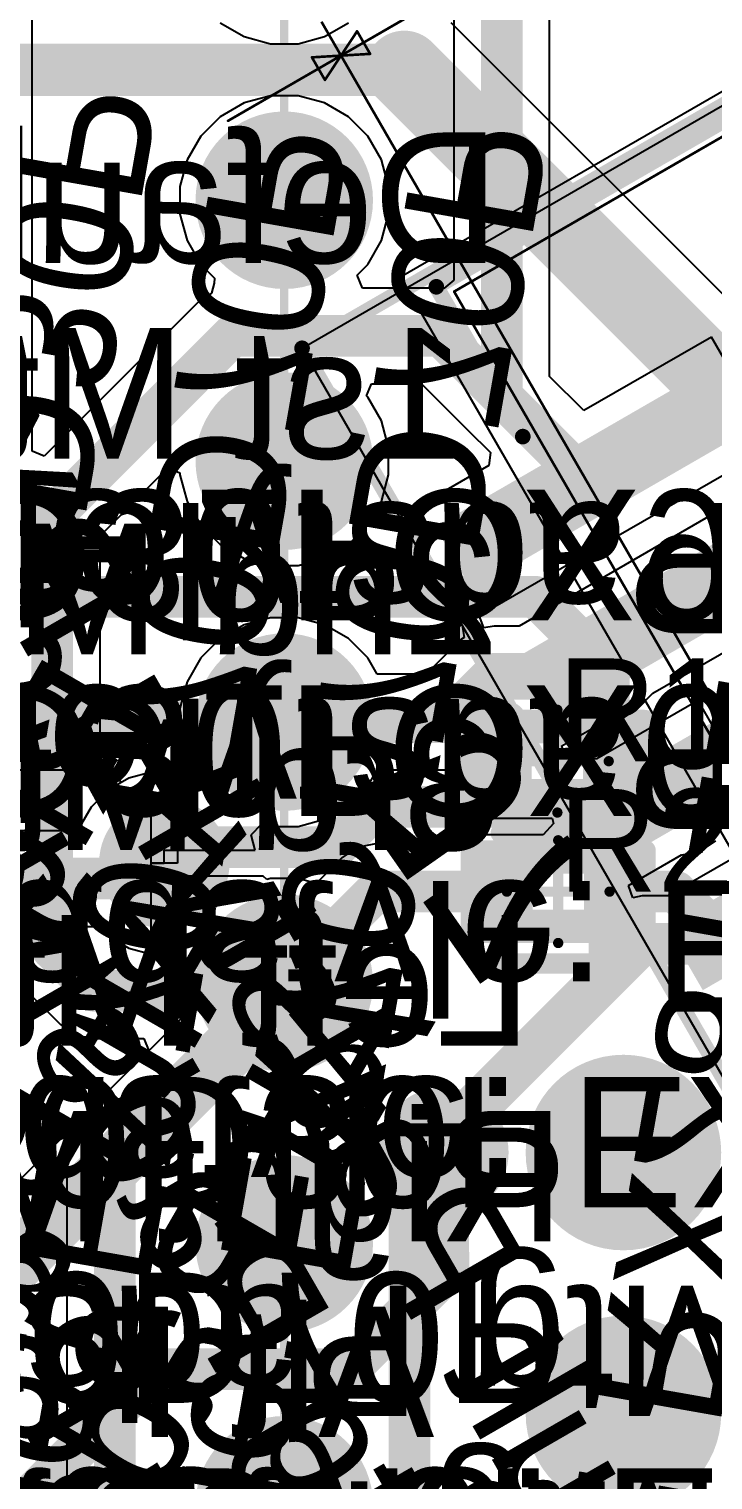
# Model space of a CAD drawing. Header units: millimetres. Extents: x 44.3 to 117.6, y 98.8 to 161.5.
# Drawn here: x 85.14 to 91.8, y 126.73 to 140.86 of the extents above; entities that cross this region are included whole.
import ezdxf

# ---------------------------------------------------------------- set-up
doc = ezdxf.new("R2010")
doc.units = ezdxf.units.MM
for name, color, linetype in [('BottomLayer', 5, 'Continuous'), ('BottomOverlay', 54, 'Continuous'), ('BottomPaste', 16, 'Continuous'), ('BottomSolder', 6, 'Continuous'), ('Mechanical10', 56, 'Continuous'), ('Mechanical13', 56, 'Continuous'), ('Mechanical15', 56, 'Continuous'), ('Mechanical2', 216, 'Continuous'), ('Mechanical4', 56, 'Continuous'), ('Mechanical5', 56, 'Continuous'), ('Mechanical7', 56, 'Continuous'), ('Mechanical8', 56, 'Continuous'), ('MultiLayer', 9, 'Continuous'), ('PadHoleLayer', 156, 'Continuous'), ('TopLayer', 1, 'Continuous'), ('TopOverlay', 2, 'Continuous'), ('TopPaste', 8, 'Continuous'), ('TopSolder', 216, 'Continuous'), ('ViaHoleLayer', 16, 'Continuous')]:
    doc.layers.add(name, color=color, linetype=linetype)
doc.styles.add('Arial', font='arial.ttf', dxfattribs={"height": 0.2})

# ---------------------------------------------------------------- blocks, each defined once
blk = doc.blocks.new('PCBC_________1_2')
at = {"layer": 'BottomLayer'}
h = blk.add_hatch(color=5, dxfattribs=at)
edge = h.paths.add_edge_path()
edge.add_arc((0, 10.16), 0.85, 0, 360)
h = blk.add_hatch(color=5, dxfattribs=at)
edge = h.paths.add_edge_path()
edge.add_arc((0, 7.62), 0.85, 0, 360)
h = blk.add_hatch(color=5, dxfattribs=at)
edge = h.paths.add_edge_path()
edge.add_arc((0, 5.08), 0.85, 0, 360)
blk.add_hatch(color=5, dxfattribs=at).paths.add_polyline_path([(-0.85, 3.39), (0.85, 3.39), (0.85, 1.69), (-0.85, 1.69)])
h = blk.add_hatch(color=5, dxfattribs=at)
edge = h.paths.add_edge_path()
edge.add_arc((0, 0), 0.85, 0, 360)
at = {"layer": 'BottomSolder'}
h = blk.add_hatch(color=6, dxfattribs=at)
edge = h.paths.add_edge_path()
edge.add_arc((0, 10.16), 0.952, 0, 360)
h = blk.add_hatch(color=6, dxfattribs=at)
edge = h.paths.add_edge_path()
edge.add_arc((0, 7.62), 0.952, 0, 360)
h = blk.add_hatch(color=6, dxfattribs=at)
edge = h.paths.add_edge_path()
edge.add_arc((0, 5.08), 0.952, 0, 360)
blk.add_hatch(color=6, dxfattribs=at).paths.add_polyline_path([(-0.952, 3.492), (0.952, 3.492), (0.952, 1.588), (-0.952, 1.588)])
h = blk.add_hatch(color=6, dxfattribs=at)
edge = h.paths.add_edge_path()
edge.add_arc((0, 0), 0.952, 0, 360)
at = {"layer": 'MultiLayer'}
h = blk.add_hatch(color=9, dxfattribs=at)
edge = h.paths.add_edge_path()
edge.add_arc((0, 10.16), 0.85, 0, 360)
h = blk.add_hatch(color=9, dxfattribs=at)
edge = h.paths.add_edge_path()
edge.add_arc((0, 7.62), 0.85, 0, 360)
h = blk.add_hatch(color=9, dxfattribs=at)
edge = h.paths.add_edge_path()
edge.add_arc((0, 5.08), 0.85, 0, 360)
blk.add_hatch(color=9, dxfattribs=at).paths.add_polyline_path([(-0.85, 3.39), (0.85, 3.39), (0.85, 1.69), (-0.85, 1.69)])
h = blk.add_hatch(color=9, dxfattribs=at)
edge = h.paths.add_edge_path()
edge.add_arc((0, 0), 0.85, 0, 360)
at = {"layer": 'PadHoleLayer'}
h = blk.add_hatch(color=156, dxfattribs=at)
edge = h.paths.add_edge_path()
edge.add_arc((0, 10.16), 0.55, 0, 360)
h = blk.add_hatch(color=156, dxfattribs=at)
edge = h.paths.add_edge_path()
edge.add_arc((0, 7.62), 0.55, 0, 360)
h = blk.add_hatch(color=156, dxfattribs=at)
edge = h.paths.add_edge_path()
edge.add_arc((0, 5.08), 0.55, 0, 360)
h = blk.add_hatch(color=156, dxfattribs=at)
edge = h.paths.add_edge_path()
edge.add_arc((0, 2.54), 0.55, 0, 360)
h = blk.add_hatch(color=156, dxfattribs=at)
edge = h.paths.add_edge_path()
edge.add_arc((0, 0), 0.55, 0, 360)
at = {"layer": 'TopLayer'}
h = blk.add_hatch(color=1, dxfattribs=at)
edge = h.paths.add_edge_path()
edge.add_arc((0, 10.16), 0.85, 0, 360)
h = blk.add_hatch(color=1, dxfattribs=at)
edge = h.paths.add_edge_path()
edge.add_arc((0, 7.62), 0.85, 0, 360)
h = blk.add_hatch(color=1, dxfattribs=at)
edge = h.paths.add_edge_path()
edge.add_arc((0, 5.08), 0.85, 0, 360)
blk.add_hatch(color=1, dxfattribs=at).paths.add_polyline_path([(-0.85, 3.39), (0.85, 3.39), (0.85, 1.69), (-0.85, 1.69)])
h = blk.add_hatch(color=1, dxfattribs=at)
edge = h.paths.add_edge_path()
edge.add_arc((0, 0), 0.85, 0, 360)
at = {"layer": 'TopSolder'}
h = blk.add_hatch(color=216, dxfattribs=at)
edge = h.paths.add_edge_path()
edge.add_arc((0, 10.16), 0.952, 0, 360)
h = blk.add_hatch(color=216, dxfattribs=at)
edge = h.paths.add_edge_path()
edge.add_arc((0, 7.62), 0.952, 0, 360)
h = blk.add_hatch(color=216, dxfattribs=at)
edge = h.paths.add_edge_path()
edge.add_arc((0, 5.08), 0.952, 0, 360)
blk.add_hatch(color=216, dxfattribs=at).paths.add_polyline_path([(-0.952, 3.492), (0.952, 3.492), (0.952, 1.588), (-0.952, 1.588)])
h = blk.add_hatch(color=216, dxfattribs=at)
edge = h.paths.add_edge_path()
edge.add_arc((0, 0), 0.952, 0, 360)
blk = doc.blocks.new('FP_RMCF0402_MFG_3')
at = {"layer": 'TopLayer'}
for points in [[(-0.75, 0.3), (-0.25, 0.3), (-0.25, -0.3), (-0.75, -0.3)], [(0.25, 0.3), (0.75, 0.3), (0.75, -0.3), (0.25, -0.3)]]:
    blk.add_hatch(color=1, dxfattribs=at).paths.add_polyline_path(points)
at = {"layer": 'TopPaste'}
for points in [[(-0.75, 0.3), (-0.25, 0.3), (-0.25, -0.3), (-0.75, -0.3)], [(0.25, 0.3), (0.75, 0.3), (0.75, -0.3), (0.25, -0.3)]]:
    blk.add_hatch(color=8, dxfattribs=at).paths.add_polyline_path(points)
at = {"layer": 'TopSolder'}
for points in [[(-0.75, 0.3), (-0.25, 0.3), (-0.25, -0.3), (-0.75, -0.3)], [(0.25, 0.3), (0.75, 0.3), (0.75, -0.3), (0.25, -0.3)]]:
    blk.add_hatch(color=216, dxfattribs=at).paths.add_polyline_path(points)
at = {"layer": 'Mechanical10', "const_width": 0.1}
for points in [[(0, -0.5), (0, 0.5)], [(-0.5, 0), (0.5, 0)]]:
    blk.add_lwpolyline(points, dxfattribs=at)
at = {"layer": 'Mechanical10', "const_width": 0.05}
for points in [[(-0.025, 0.5, 1), (0.025, 0.5, 1)], [(-0.525, 0, 1), (-0.475, 0, 1)], [(0.475, 0, 1), (0.525, 0, 1)], [(-0.025, -0.5, 1), (0.025, -0.5, 1)]]:
    blk.add_lwpolyline(points, format="xyb", close=True, dxfattribs=at)
at = {"layer": 'Mechanical2', "const_width": 0.2}
for points in [[(-0.55, 0.275), (0.55, 0.275)], [(-0.55, -0.275), (-0.55, 0.275)], [(0.55, -0.275), (0.55, 0.275)], [(-0.55, -0.275), (0.55, -0.275)]]:
    blk.add_lwpolyline(points, dxfattribs=at)
at = {"layer": 'Mechanical2', "const_width": 0.1}
for points in [[(-0.6, 0.275, 1), (-0.5, 0.275, 1)], [(-0.6, 0.275, 1), (-0.5, 0.275, 1)], [(0.5, 0.275, 1), (0.6, 0.275, 1)], [(0.5, 0.275, 1), (0.6, 0.275, 1)], [(-0.6, -0.275, 1), (-0.5, -0.275, 1)], [(-0.6, -0.275, 1), (-0.5, -0.275, 1)], [(0.5, -0.275, 1), (0.6, -0.275, 1)], [(0.5, -0.275, 1), (0.6, -0.275, 1)]]:
    blk.add_lwpolyline(points, format="xyb", close=True, dxfattribs=at)
at = {"layer": 'Mechanical4', "const_width": 0.2}
for points in [[(-0.85, 0.4), (0.85, 0.4)], [(-0.85, -0.4), (-0.85, 0.4)], [(0.85, -0.4), (0.85, 0.4)], [(-0.85, -0.4), (0.85, -0.4)]]:
    blk.add_lwpolyline(points, dxfattribs=at)
at = {"layer": 'Mechanical4', "const_width": 0.1}
for points in [[(-0.9, 0.4, 1), (-0.8, 0.4, 1)], [(-0.9, 0.4, 1), (-0.8, 0.4, 1)], [(0.8, 0.4, 1), (0.9, 0.4, 1)], [(0.8, 0.4, 1), (0.9, 0.4, 1)], [(-0.9, -0.4, 1), (-0.8, -0.4, 1)], [(-0.9, -0.4, 1), (-0.8, -0.4, 1)], [(0.8, -0.4, 1), (0.9, -0.4, 1)], [(0.8, -0.4, 1), (0.9, -0.4, 1)]]:
    blk.add_lwpolyline(points, format="xyb", close=True, dxfattribs=at)
at = {"layer": 'Mechanical8', "const_width": 0.2}
for points in [[(-0.85, 0.4), (0.85, 0.4)], [(-0.85, -0.4), (-0.85, 0.4)], [(0.85, -0.4), (0.85, 0.4)], [(-0.85, -0.4), (0.85, -0.4)]]:
    blk.add_lwpolyline(points, dxfattribs=at)
at = {"layer": 'Mechanical8', "const_width": 0.1}
for points in [[(-0.9, 0.4, 1), (-0.8, 0.4, 1)], [(-0.9, 0.4, 1), (-0.8, 0.4, 1)], [(0.8, 0.4, 1), (0.9, 0.4, 1)], [(0.8, 0.4, 1), (0.9, 0.4, 1)], [(-0.9, -0.4, 1), (-0.8, -0.4, 1)], [(-0.9, -0.4, 1), (-0.8, -0.4, 1)], [(0.8, -0.4, 1), (0.9, -0.4, 1)], [(0.8, -0.4, 1), (0.9, -0.4, 1)]]:
    blk.add_lwpolyline(points, format="xyb", close=True, dxfattribs=at)
at = {"layer": 'TopOverlay', "const_width": 0.2}
for points in [[(-0.55, 0.7), (0.55, 0.7)], [(-0.55, -0.7), (0.55, -0.7)]]:
    blk.add_lwpolyline(points, dxfattribs=at)
at = {"layer": 'TopOverlay', "const_width": 0.1}
for points in [[(-0.6, 0.7, 1), (-0.5, 0.7, 1)], [(0.5, 0.7, 1), (0.6, 0.7, 1)], [(-0.6, -0.7, 1), (-0.5, -0.7, 1)], [(0.5, -0.7, 1), (0.6, -0.7, 1)]]:
    blk.add_lwpolyline(points, format="xyb", close=True, dxfattribs=at)
at = {"layer": 'Mechanical8'}
blk.add_text('R2', height=1, dxfattribs=at).set_placement((0, 0))
blk = doc.blocks.new('FP_RMCF0402_MFG_4')
at = {"layer": 'TopLayer'}
for points in [[(-0.75, 0.3), (-0.25, 0.3), (-0.25, -0.3), (-0.75, -0.3)], [(0.25, 0.3), (0.75, 0.3), (0.75, -0.3), (0.25, -0.3)]]:
    blk.add_hatch(color=1, dxfattribs=at).paths.add_polyline_path(points)
at = {"layer": 'TopPaste'}
for points in [[(-0.75, 0.3), (-0.25, 0.3), (-0.25, -0.3), (-0.75, -0.3)], [(0.25, 0.3), (0.75, 0.3), (0.75, -0.3), (0.25, -0.3)]]:
    blk.add_hatch(color=8, dxfattribs=at).paths.add_polyline_path(points)
at = {"layer": 'TopSolder'}
for points in [[(-0.75, 0.3), (-0.25, 0.3), (-0.25, -0.3), (-0.75, -0.3)], [(0.25, 0.3), (0.75, 0.3), (0.75, -0.3), (0.25, -0.3)]]:
    blk.add_hatch(color=216, dxfattribs=at).paths.add_polyline_path(points)
at = {"layer": 'Mechanical10', "const_width": 0.1}
for points in [[(0, -0.5), (0, 0.5)], [(-0.5, 0), (0.5, 0)]]:
    blk.add_lwpolyline(points, dxfattribs=at)
at = {"layer": 'Mechanical10', "const_width": 0.05}
for points in [[(-0.025, 0.5, 1), (0.025, 0.5, 1)], [(-0.525, 0, 1), (-0.475, 0, 1)], [(0.475, 0, 1), (0.525, 0, 1)], [(-0.025, -0.5, 1), (0.025, -0.5, 1)]]:
    blk.add_lwpolyline(points, format="xyb", close=True, dxfattribs=at)
at = {"layer": 'Mechanical2', "const_width": 0.2}
for points in [[(-0.55, -0.275), (-0.55, 0.275)], [(-0.55, 0.275), (0.55, 0.275)], [(0.55, -0.275), (0.55, 0.275)], [(-0.55, -0.275), (0.55, -0.275)]]:
    blk.add_lwpolyline(points, dxfattribs=at)
at = {"layer": 'Mechanical2', "const_width": 0.1}
for points in [[(-0.6, 0.275, 1), (-0.5, 0.275, 1)], [(-0.6, 0.275, 1), (-0.5, 0.275, 1)], [(0.5, 0.275, 1), (0.6, 0.275, 1)], [(0.5, 0.275, 1), (0.6, 0.275, 1)], [(-0.6, -0.275, 1), (-0.5, -0.275, 1)], [(-0.6, -0.275, 1), (-0.5, -0.275, 1)], [(0.5, -0.275, 1), (0.6, -0.275, 1)], [(0.5, -0.275, 1), (0.6, -0.275, 1)]]:
    blk.add_lwpolyline(points, format="xyb", close=True, dxfattribs=at)
at = {"layer": 'Mechanical4', "const_width": 0.2}
for points in [[(-0.85, -0.4), (-0.85, 0.4)], [(-0.85, 0.4), (0.85, 0.4)], [(0.85, -0.4), (0.85, 0.4)], [(-0.85, -0.4), (0.85, -0.4)]]:
    blk.add_lwpolyline(points, dxfattribs=at)
at = {"layer": 'Mechanical4', "const_width": 0.1}
for points in [[(-0.9, 0.4, 1), (-0.8, 0.4, 1)], [(-0.9, 0.4, 1), (-0.8, 0.4, 1)], [(0.8, 0.4, 1), (0.9, 0.4, 1)], [(0.8, 0.4, 1), (0.9, 0.4, 1)], [(-0.9, -0.4, 1), (-0.8, -0.4, 1)], [(-0.9, -0.4, 1), (-0.8, -0.4, 1)], [(0.8, -0.4, 1), (0.9, -0.4, 1)], [(0.8, -0.4, 1), (0.9, -0.4, 1)]]:
    blk.add_lwpolyline(points, format="xyb", close=True, dxfattribs=at)
at = {"layer": 'Mechanical8', "const_width": 0.2}
for points in [[(-0.85, -0.4), (-0.85, 0.4)], [(-0.85, 0.4), (0.85, 0.4)], [(0.85, -0.4), (0.85, 0.4)], [(-0.85, -0.4), (0.85, -0.4)]]:
    blk.add_lwpolyline(points, dxfattribs=at)
at = {"layer": 'Mechanical8', "const_width": 0.1}
for points in [[(-0.9, 0.4, 1), (-0.8, 0.4, 1)], [(-0.9, 0.4, 1), (-0.8, 0.4, 1)], [(0.8, 0.4, 1), (0.9, 0.4, 1)], [(0.8, 0.4, 1), (0.9, 0.4, 1)], [(-0.9, -0.4, 1), (-0.8, -0.4, 1)], [(-0.9, -0.4, 1), (-0.8, -0.4, 1)], [(0.8, -0.4, 1), (0.9, -0.4, 1)], [(0.8, -0.4, 1), (0.9, -0.4, 1)]]:
    blk.add_lwpolyline(points, format="xyb", close=True, dxfattribs=at)
at = {"layer": 'TopOverlay', "const_width": 0.2}
for points in [[(-0.55, 0.7), (0.55, 0.7)], [(-0.55, -0.7), (0.55, -0.7)]]:
    blk.add_lwpolyline(points, dxfattribs=at)
at = {"layer": 'TopOverlay', "const_width": 0.1}
for points in [[(-0.6, 0.7, 1), (-0.5, 0.7, 1)], [(0.5, 0.7, 1), (0.6, 0.7, 1)], [(-0.6, -0.7, 1), (-0.5, -0.7, 1)], [(0.5, -0.7, 1), (0.6, -0.7, 1)]]:
    blk.add_lwpolyline(points, format="xyb", close=True, dxfattribs=at)
at = {"layer": 'Mechanical8'}
blk.add_text('R1', height=1, dxfattribs=at).set_placement((0, 0))
blk = doc.blocks.new('CONN_S5B_ZR_SM4A_TF_JST_B_5')
at = {"layer": 'Mechanical7', "text_generation_flag": 2}
for s, p in [('Alt Padstyle 1: OX60Y90D30P', (-5.573, 16.993)), ('Right Mtg Padstyle: EX60Y60D30P', (-6.843, 15.088)), ('Left Mtg Padstyle: EX60Y60D30P', (-6.525, 13.183)), ('3rd Mtg Padstyle: EX70Y70D70P', (-6.208, 11.278)), ('2nd Mtg Padstyle: EX70Y70D70P', (-6.208, 9.373)), ('1st Mtg Padstyle: RX79Y47D0T', (-5.89, 7.468)), ('Default Padstyle: RX28Y118D0T', (-6.208, 5.563))]:
    blk.add_text(s, height=1.27, rotation=180, dxfattribs=at).set_placement(p)
blk = doc.blocks.new('CONN_S5B_ZR_SM4A_TF_JST_B_6')
at = {"layer": 'Mechanical7', "text_generation_flag": 2}
for s, p in [('Left Mtg Padstyle: EX60Y60D30P', (-6.525, 13.183)), ('3rd Mtg Padstyle: EX70Y70D70P', (-6.208, 11.278)), ('2nd Mtg Padstyle: EX70Y70D70P', (-6.208, 9.373)), ('Default Padstyle: RX28Y118D0T', (-6.208, 5.563))]:
    blk.add_text(s, height=1.27, rotation=180, dxfattribs=at).set_placement(p)
blk = doc.blocks.new('CONN_S5B_ZR_SM4A_TF_JST_B_7')
at = {"layer": 'BottomLayer'}
for points in [[(1.144, 1.499), (1.856, 1.499), (1.856, -1.499), (1.144, -1.499)], [(2.644, 1.499), (3.356, 1.499), (3.356, -1.499), (2.644, -1.499)], [(4.144, 1.499), (4.856, 1.499), (4.856, -1.499), (4.144, -1.499)], [(5.644, 1.499), (6.356, 1.499), (6.356, -1.499), (5.644, -1.499)]]:
    blk.add_hatch(color=5, dxfattribs=at).paths.add_polyline_path(points)
at = {"layer": 'BottomPaste'}
for points in [[(1.144, 1.499), (1.856, 1.499), (1.856, -1.499), (1.144, -1.499)], [(2.644, 1.499), (3.356, 1.499), (3.356, -1.499), (2.644, -1.499)], [(4.144, 1.499), (4.856, 1.499), (4.856, -1.499), (4.144, -1.499)], [(5.644, 1.499), (6.356, 1.499), (6.356, -1.499), (5.644, -1.499)]]:
    blk.add_hatch(color=16, dxfattribs=at).paths.add_polyline_path(points)
at = {"layer": 'BottomSolder'}
for points in [[(1.144, 1.499), (1.856, 1.499), (1.856, -1.499), (1.144, -1.499)], [(2.644, 1.499), (3.356, 1.499), (3.356, -1.499), (2.644, -1.499)], [(4.144, 1.499), (4.856, 1.499), (4.856, -1.499), (4.144, -1.499)], [(5.644, 1.499), (6.356, 1.499), (6.356, -1.499), (5.644, -1.499)]]:
    blk.add_hatch(color=6, dxfattribs=at).paths.add_polyline_path(points)
at = {"layer": 'BottomOverlay', "const_width": 0.152}
for points in [[(8.372, 0.322), (6.688, 0.322)], [(8.372, 0.322), (8.372, -5.926)]]:
    blk.add_lwpolyline(points, dxfattribs=at)
at = {"layer": 'BottomOverlay', "const_width": 0.0762}
for points in [[(6.65, 0.322, 1), (6.726, 0.322, 1)], [(8.334, 0.322, 1), (8.41, 0.322, 1)], [(8.334, 0.322, 1), (8.41, 0.322, 1)]]:
    blk.add_lwpolyline(points, format="xyb", close=True, dxfattribs=at)
at = {"layer": 'Mechanical13', "const_width": 0.0254}
for points in [[(8.245, 0.195), (-2.245, 0.195)], [(8.245, 0.195), (8.245, -5.799)]]:
    blk.add_lwpolyline(points, dxfattribs=at)
at = {"layer": 'Mechanical13', "const_width": 0.0127}
blk.add_lwpolyline([(8.239, 0.195, 1), (8.251, 0.195, 1)], format="xyb", close=True, dxfattribs=at)
blk.add_lwpolyline([(8.239, 0.195, 1), (8.251, 0.195, 1)], format="xyb", close=True, dxfattribs=at)
at = {"layer": 'Mechanical15'}
for p, q in [((-2.507, 1.753), (8.507, 1.753)), ((8.507, 1.753), (8.507, -6.053))]:
    blk.add_line(p, q, dxfattribs=at)
at = {"layer": 'Mechanical15', "const_width": 0.152}
for points in [[(8.507, 1.753), (-2.507, 1.753)], [(8.507, 1.753), (8.507, -6.053)]]:
    blk.add_lwpolyline(points, dxfattribs=at)
at = {"layer": 'Mechanical15', "const_width": 0.0762}
blk.add_lwpolyline([(8.469, 1.753, 1), (8.545, 1.753, 1)], format="xyb", close=True, dxfattribs=at)
blk.add_lwpolyline([(8.469, 1.753, 1), (8.545, 1.753, 1)], format="xyb", close=True, dxfattribs=at)
at = {"layer": 'Mechanical5'}
for p, q in [((8.626, 0.576), (-2.626, 0.576)), ((8.626, -6.18), (8.626, 0.576))]:
    blk.add_line(p, q, dxfattribs=at)
at = {"layer": 'Mechanical7', "const_width": 0.0254}
for points in [[(10.785, 1.27), (10.785, 0)], [(10.658, 0.254), (10.785, 0)], [(10.912, 0.254), (10.658, 0.254)], [(10.912, 0.254), (10.785, 0)], [(11.166, 0), (0, 0)], [(11.166, 0), (0, 0)], [(10.785, 0), (10.658, -0.254)], [(10.785, 0), (10.785, -1.27)], [(10.785, 0), (10.912, -0.254)], [(10.912, -0.254), (10.658, -0.254)]]:
    blk.add_lwpolyline(points, dxfattribs=at)
at = {"layer": 'Mechanical7', "const_width": 0.0127}
for points in [[(10.779, 1.27, 1), (10.791, 1.27, 1)], [(10.652, 0.254, 1), (10.664, 0.254, 1)], [(10.652, 0.254, 1), (10.664, 0.254, 1)], [(10.906, 0.254, 1), (10.918, 0.254, 1)], [(10.906, 0.254, 1), (10.918, 0.254, 1)], [(10.779, 0, 1), (10.791, 0, 1)], [(10.779, 0, 1), (10.791, 0, 1)], [(10.779, 0, 1), (10.791, 0, 1)], [(10.779, 0, 1), (10.791, 0, 1)], [(10.779, 0, 1), (10.791, 0, 1)], [(10.779, 0, 1), (10.791, 0, 1)], [(10.652, -0.254, 1), (10.664, -0.254, 1)], [(10.652, -0.254, 1), (10.664, -0.254, 1)], [(10.906, -0.254, 1), (10.918, -0.254, 1)], [(10.906, -0.254, 1), (10.918, -0.254, 1)]]:
    blk.add_lwpolyline(points, format="xyb", close=True, dxfattribs=at)
at = {"layer": 'Mechanical7', "text_generation_flag": 2}
for s, p in [('3rd Mtg Padstyle: EX70Y70D70P', (-6.207, 11.278)), ('2nd Mtg Padstyle: EX70Y70D70P', (-6.207, 9.373)), ('1st Mtg Padstyle: RX79Y47D0T', (-5.89, 7.468)), ('Default Padstyle: RX28Y118D0T', (-6.207, 5.563))]:
    blk.add_text(s, height=1.27, rotation=180, dxfattribs=at).set_placement(p)
blk = doc.blocks.new('CONN_S5B_ZR_SM4A_TF_JST_B_8')
at = {"layer": 'Mechanical7', "text_generation_flag": 2}
for s, p in [('Alt Padstyle 2: OX90Y60D30P', (-5.573, 18.898)), ('Alt Padstyle 1: OX60Y90D30P', (-5.573, 16.993)), ('Left Mtg Padstyle: EX60Y60D30P', (-6.525, 13.183)), ('3rd Mtg Padstyle: EX70Y70D70P', (-6.208, 11.278)), ('2nd Mtg Padstyle: EX70Y70D70P', (-6.208, 9.373))]:
    blk.add_text(s, height=1.27, rotation=180, dxfattribs=at).set_placement(p)
blk = doc.blocks.new('CONN_S5B_ZR_SM4A_TF_JST_B_9')
at = {"layer": 'Mechanical7', "text_generation_flag": 2}
blk.add_text('Alt Padstyle 2: OX90Y60D30P', height=1.27, rotation=-180, dxfattribs=at).set_placement((-5.573, 18.898))
blk = doc.blocks.new('CONN_S5B_ZR_SM4A_TF_JST_B_10')
at = {"layer": 'Mechanical7', "text_generation_flag": 2}
for s, p in [('Alt Padstyle 2: OX90Y60D30P', (-5.573, 18.898)), ('Alt Padstyle 1: OX60Y90D30P', (-5.573, 16.993)), ('Right Mtg Padstyle: EX60Y60D30P', (-6.843, 15.088)), ('Left Mtg Padstyle: EX60Y60D30P', (-6.525, 13.183)), ('2nd Mtg Padstyle: EX70Y70D70P', (-6.208, 9.373))]:
    blk.add_text(s, height=1.27, rotation=180, dxfattribs=at).set_placement(p)
blk = doc.blocks.new('CONN_S5B_ZR_SM4A_TF_JST_B_11')
at = {"layer": 'Mechanical7', "text_generation_flag": 2}
for s, p in [('Alt Padstyle 2: OX90Y60D30P', (-5.573, 18.898)), ('Alt Padstyle 1: OX60Y90D30P', (-5.573, 16.993)), ('Right Mtg Padstyle: EX60Y60D30P', (-6.843, 15.088))]:
    blk.add_text(s, height=1.27, rotation=-180, dxfattribs=at).set_placement(p)
blk = doc.blocks.new('CONN_S5B_ZR_SM4A_TF_JST_12')
at = {"layer": 'Mechanical7'}
for s, p in [('2nd Mtg Padstyle: EX70Y70D70P', (-6.208, -9.373)), ('3rd Mtg Padstyle: EX70Y70D70P', (-6.208, -11.278)), ('Alt Padstyle 1: OX60Y90D30P', (-5.573, -16.993)), ('Alt Padstyle 2: OX90Y60D30P', (-5.573, -18.898))]:
    blk.add_text(s, height=1.27, dxfattribs=at).set_placement(p)
blk = doc.blocks.new('T___PICO_B_____14')
at = {"layer": 'BottomLayer'}
h = blk.add_hatch(color=5, dxfattribs=at)
edge = h.paths.add_edge_path()
edge.add_arc((7.62, -22.47), 0.762, 0, 360)
h = blk.add_hatch(color=5, dxfattribs=at)
edge = h.paths.add_edge_path()
edge.add_arc((10.16, -22.47), 0.762, 0, 360)
h = blk.add_hatch(color=5, dxfattribs=at)
edge = h.paths.add_edge_path()
edge.add_arc((12.7, -22.47), 0.762, 0, 360)
h = blk.add_hatch(color=5, dxfattribs=at)
edge = h.paths.add_edge_path()
edge.add_arc((15.24, -22.47), 0.762, 0, 360)
h = blk.add_hatch(color=5, dxfattribs=at)
edge = h.paths.add_edge_path()
edge.add_arc((17.78, -22.47), 0.762, 0, 360)
h = blk.add_hatch(color=5, dxfattribs=at)
edge = h.paths.add_edge_path()
edge.add_arc((20.32, -22.47), 0.762, 0, 360)
at = {"layer": 'BottomSolder'}
h = blk.add_hatch(color=6, dxfattribs=at)
edge = h.paths.add_edge_path()
edge.add_arc((7.62, -22.47), 0.864, 0, 360)
h = blk.add_hatch(color=6, dxfattribs=at)
edge = h.paths.add_edge_path()
edge.add_arc((10.16, -22.47), 0.864, 0, 360)
h = blk.add_hatch(color=6, dxfattribs=at)
edge = h.paths.add_edge_path()
edge.add_arc((12.7, -22.47), 0.864, 0, 360)
h = blk.add_hatch(color=6, dxfattribs=at)
edge = h.paths.add_edge_path()
edge.add_arc((15.24, -22.47), 0.864, 0, 360)
h = blk.add_hatch(color=6, dxfattribs=at)
edge = h.paths.add_edge_path()
edge.add_arc((17.78, -22.47), 0.864, 0, 360)
h = blk.add_hatch(color=6, dxfattribs=at)
edge = h.paths.add_edge_path()
edge.add_arc((20.32, -22.47), 0.864, 0, 360)
at = {"layer": 'MultiLayer'}
h = blk.add_hatch(color=9, dxfattribs=at)
edge = h.paths.add_edge_path()
edge.add_arc((7.62, -22.47), 0.762, 0, 360)
h = blk.add_hatch(color=9, dxfattribs=at)
edge = h.paths.add_edge_path()
edge.add_arc((10.16, -22.47), 0.762, 0, 360)
h = blk.add_hatch(color=9, dxfattribs=at)
edge = h.paths.add_edge_path()
edge.add_arc((12.7, -22.47), 0.762, 0, 360)
h = blk.add_hatch(color=9, dxfattribs=at)
edge = h.paths.add_edge_path()
edge.add_arc((15.24, -22.47), 0.762, 0, 360)
h = blk.add_hatch(color=9, dxfattribs=at)
edge = h.paths.add_edge_path()
edge.add_arc((17.78, -22.47), 0.762, 0, 360)
h = blk.add_hatch(color=9, dxfattribs=at)
edge = h.paths.add_edge_path()
edge.add_arc((20.32, -22.47), 0.762, 0, 360)
at = {"layer": 'PadHoleLayer'}
h = blk.add_hatch(color=156, dxfattribs=at)
edge = h.paths.add_edge_path()
edge.add_arc((7.62, -22.47), 0.422, 0, 360)
h = blk.add_hatch(color=156, dxfattribs=at)
edge = h.paths.add_edge_path()
edge.add_arc((10.16, -22.47), 0.422, 0, 360)
h = blk.add_hatch(color=156, dxfattribs=at)
edge = h.paths.add_edge_path()
edge.add_arc((12.7, -22.47), 0.422, 0, 360)
h = blk.add_hatch(color=156, dxfattribs=at)
edge = h.paths.add_edge_path()
edge.add_arc((15.24, -22.47), 0.422, 0, 360)
h = blk.add_hatch(color=156, dxfattribs=at)
edge = h.paths.add_edge_path()
edge.add_arc((17.78, -22.47), 0.422, 0, 360)
h = blk.add_hatch(color=156, dxfattribs=at)
edge = h.paths.add_edge_path()
edge.add_arc((20.32, -22.47), 0.422, 0, 360)
at = {"layer": 'TopLayer'}
h = blk.add_hatch(color=1, dxfattribs=at)
edge = h.paths.add_edge_path()
edge.add_arc((7.62, -22.47), 0.762, 0, 360)
h = blk.add_hatch(color=1, dxfattribs=at)
edge = h.paths.add_edge_path()
edge.add_arc((10.16, -22.47), 0.762, 0, 360)
h = blk.add_hatch(color=1, dxfattribs=at)
edge = h.paths.add_edge_path()
edge.add_arc((12.7, -22.47), 0.762, 0, 360)
h = blk.add_hatch(color=1, dxfattribs=at)
edge = h.paths.add_edge_path()
edge.add_arc((15.24, -22.47), 0.762, 0, 360)
h = blk.add_hatch(color=1, dxfattribs=at)
edge = h.paths.add_edge_path()
edge.add_arc((17.78, -22.47), 0.762, 0, 360)
h = blk.add_hatch(color=1, dxfattribs=at)
edge = h.paths.add_edge_path()
edge.add_arc((20.32, -22.47), 0.762, 0, 360)
at = {"layer": 'TopSolder'}
h = blk.add_hatch(color=216, dxfattribs=at)
edge = h.paths.add_edge_path()
edge.add_arc((7.62, -22.47), 0.864, 0, 360)
h = blk.add_hatch(color=216, dxfattribs=at)
edge = h.paths.add_edge_path()
edge.add_arc((10.16, -22.47), 0.864, 0, 360)
h = blk.add_hatch(color=216, dxfattribs=at)
edge = h.paths.add_edge_path()
edge.add_arc((12.7, -22.47), 0.864, 0, 360)
h = blk.add_hatch(color=216, dxfattribs=at)
edge = h.paths.add_edge_path()
edge.add_arc((15.24, -22.47), 0.864, 0, 360)
h = blk.add_hatch(color=216, dxfattribs=at)
edge = h.paths.add_edge_path()
edge.add_arc((17.78, -22.47), 0.864, 0, 360)
h = blk.add_hatch(color=216, dxfattribs=at)
edge = h.paths.add_edge_path()
edge.add_arc((20.32, -22.47), 0.864, 0, 360)
at = {"layer": 'TopOverlay', "const_width": 0.08}
blk.add_lwpolyline([(2.54, -22.47), (25.01, -22.47)], dxfattribs=at)

msp = doc.modelspace()

# ---------------------------------------------------------------- hatches: boundary and pattern name
at = {"layer": 'BottomLayer'}
h = msp.add_hatch(color=5, dxfattribs=at)
edge = h.paths.add_edge_path()
edge.add_arc((86.462, 132.738), 0.635, 0, 360)
h = msp.add_hatch(color=5, dxfattribs=at)
edge = h.paths.add_edge_path()
edge.add_arc((89.179, 129.921), 0.635, 0, 360)
at = {"layer": 'TopLayer'}
h = msp.add_hatch(color=1, dxfattribs=at)
edge = h.paths.add_edge_path()
edge.add_arc((86.462, 132.738), 0.635, 0, 360)
h = msp.add_hatch(color=1, dxfattribs=at)
edge = h.paths.add_edge_path()
edge.add_arc((89.179, 129.921), 0.635, 0, 360)
at = {"layer": 'ViaHoleLayer'}
h = msp.add_hatch(color=16, dxfattribs=at)
edge = h.paths.add_edge_path()
edge.add_arc((86.462, 132.738), 0.356, 0, 360)
h = msp.add_hatch(color=16, dxfattribs=at)
edge = h.paths.add_edge_path()
edge.add_arc((89.179, 129.921), 0.356, 0, 360)

# ---------------------------------------------------------------- linework, layer by layer
at = {"layer": 'BottomLayer'}
for p, q in [((90.213, 137.477), (90.213, 146.727)), ((89.281, 146.534), (89.281, 138.413)), ((85.175, 136.75), (85.175, 141.031)), ((87.006, 140.919), (87.238, 140.785)), ((88.022, 140.785), (88.254, 140.919)), ((87.238, 140.785), (87.496, 140.716)), ((87.496, 140.716), (87.764, 140.716)), ((87.764, 140.716), (88.022, 140.785)), ((87.238, 140.139), (87.006, 140.005)), ((87.496, 140.208), (87.238, 140.139)), ((87.764, 140.208), (87.496, 140.208)), ((88.022, 140.139), (87.764, 140.208)), ((88.254, 140.005), (88.022, 140.139)), ((87.006, 140.005), (86.817, 139.816)), ((88.443, 139.816), (88.254, 140.005)), ((86.817, 139.816), (86.683, 139.584)), ((88.577, 139.584), (88.443, 139.816)), ((86.683, 139.584), (86.614, 139.326)), ((88.646, 139.326), (88.577, 139.584)), ((86.614, 139.326), (86.614, 139.058)), ((88.646, 139.058), (88.646, 139.326)), ((86.614, 139.058), (86.683, 138.8)), ((88.577, 138.8), (88.646, 139.058)), ((86.683, 138.8), (86.817, 138.568)), ((88.443, 138.568), (88.577, 138.8)), ((86.817, 138.568), (86.952, 138.433)), ((86.952, 138.433), (86.949, 138.385)), ((88.339, 138.464), (88.443, 138.568)), ((88.392, 138.337), (88.339, 138.464)), ((86.949, 138.385), (86.921, 138.287)), ((89.16, 138.337), (88.392, 138.337)), ((89.183, 138.333), (89.16, 138.337)), ((89.281, 138.413), (89.183, 138.333)), ((86.792, 138.201), (85.292, 136.701)), ((86.921, 138.287), (86.792, 138.201)), ((91.788, 137.86), (90.547, 137.144)), ((92.398, 136.804), (91.788, 137.86)), ((90.547, 137.144), (90.213, 137.477)), ((88.431, 137.288), (88.48, 137.405)), ((88.48, 137.405), (88.967, 137.405)), ((88.967, 137.405), (89.417, 136.955)), ((88.443, 137.276), (88.431, 137.288)), ((88.577, 137.044), (88.443, 137.276)), ((88.646, 136.786), (88.577, 137.044)), ((89.417, 136.955), (89.417, 136.955)), ((89.417, 136.955), (89.637, 136.735)), ((85.292, 136.701), (85.175, 136.75)), ((88.646, 136.518), (88.646, 136.786)), ((89.529, 135.148), (92.398, 136.804)), ((89.62, 136.609), (88.752, 136.108)), ((89.637, 136.735), (89.62, 136.609)), ((85.836, 135.926), (86.497, 136.587)), ((86.497, 136.587), (86.614, 136.538)), ((86.614, 136.538), (86.614, 136.518)), ((86.614, 136.518), (86.683, 136.26)), ((88.577, 136.26), (88.646, 136.518)), ((92.538, 136.561), (89.916, 135.047)), ((86.683, 136.26), (86.817, 136.028)), ((88.443, 136.028), (88.577, 136.26)), ((88.752, 136.108), (89.362, 135.052)), ((85.836, 133.538), (85.836, 135.926)), ((86.817, 136.028), (87.006, 135.839)), ((88.254, 135.839), (88.443, 136.028)), ((87.006, 135.839), (87.238, 135.705)), ((88.022, 135.705), (88.254, 135.839)), ((87.238, 135.705), (87.496, 135.636)), ((87.496, 135.636), (87.764, 135.636)), ((87.764, 135.636), (88.022, 135.705)), ((91.219, 134.392), (93.148, 135.505)), ((87.238, 135.059), (87.006, 134.925)), ((87.496, 135.128), (87.238, 135.059)), ((87.764, 135.128), (87.496, 135.128)), ((88.022, 135.059), (87.764, 135.128)), ((88.254, 134.925), (88.022, 135.059)), ((89.362, 135.052), (89.382, 134.936)), ((89.574, 135.028), (89.529, 135.148)), ((89.674, 135.047), (89.574, 135.028)), ((89.916, 135.047), (89.674, 135.047)), ((87.006, 134.925), (86.817, 134.736)), ((88.443, 134.736), (88.254, 134.925)), ((89.345, 134.911), (89.012, 134.578)), ((89.382, 134.936), (89.345, 134.911)), ((86.817, 134.736), (86.683, 134.504)), ((88.534, 134.578), (88.443, 134.736)), ((86.683, 134.504), (86.614, 134.246)), ((89.012, 134.578), (88.534, 134.578)), ((91.079, 134.252), (91.219, 134.392)), ((86.614, 134.246), (86.614, 133.978)), ((91.66, 134.322), (90.673, 133.753)), ((90.928, 134.151), (91.079, 134.252)), ((91.965, 133.794), (91.66, 134.322)), ((90.332, 133.88), (90.74, 134.115)), ((90.74, 134.115), (90.749, 134.115)), ((90.749, 134.115), (90.928, 134.151)), ((86.614, 133.978), (86.68, 133.732)), ((90.366, 133.753), (90.332, 133.88)), ((86.64, 133.663), (86.607, 133.62)), ((86.68, 133.732), (86.64, 133.663)), ((90.673, 133.753), (90.366, 133.753)), ((93.684, 133.759), (91.364, 132.419)), ((85.963, 133.477), (85.836, 133.538)), ((86.118, 133.567), (85.963, 133.477)), ((86.335, 133.625), (86.118, 133.567)), ((86.335, 132.738), (86.335, 133.625)), ((86.607, 133.62), (86.589, 133.625)), ((86.589, 133.625), (86.589, 132.738)), ((91.682, 132.856), (91.833, 132.957)), ((90.98, 132.522), (91.497, 132.82)), ((91.497, 132.82), (91.504, 132.82)), ((91.504, 132.82), (91.682, 132.856)), ((86.589, 132.738), (86.335, 132.738)), ((91.025, 132.401), (90.98, 132.522)), ((91.115, 132.419), (91.025, 132.401)), ((91.364, 132.419), (91.115, 132.419)), ((85.04, 131.577), (85.451, 131.166)), ((85.451, 131.166), (85.602, 131.065)), ((85.602, 131.065), (85.781, 131.03)), ((85.781, 131.03), (86.262, 131.03)), ((86.262, 131.03), (86.311, 130.912)), ((86.311, 130.912), (86.089, 130.69)), ((86.089, 130.69), (81.349, 125.95)), ((86.089, 130.69), (86.089, 130.69))]:
    msp.add_line(p, q, dxfattribs=at)
at = {"layer": 'BottomLayer', "const_width": 0.406}
for points in [[(89.747, 137.284), (89.747, 146.727)], [(85.369, 136.119), (87.122, 137.871)], [(87.122, 137.871), (89.16, 137.871)], [(89.16, 137.871), (89.747, 137.284)], [(89.747, 137.284), (90.575, 136.456)], [(85.369, 131.907), (85.369, 136.119)], [(90.749, 134.581), (91.325, 135.157)], [(89.205, 134.112), (89.674, 134.581)], [(89.674, 134.581), (90.749, 134.581)], [(91.504, 133.286), (92.689, 134.472)], [(87.63, 134.112), (89.205, 134.112)], [(88.135, 132.893), (88.529, 133.286)], [(88.529, 133.286), (91.504, 133.286)], [(86.462, 132.738), (86.616, 132.893)], [(86.616, 132.893), (88.135, 132.893)], [(91.821, 131.953), (92.157, 132.289)], [(85.369, 131.907), (85.781, 131.496)], [(89.211, 130.049), (91.115, 131.953)], [(91.115, 131.953), (91.821, 131.953)], [(85.781, 131.496), (87.554, 131.496)], [(86.419, 130.361), (87.52, 131.462)], [(87.554, 131.496), (87.63, 131.572)], [(87.63, 131.353), (87.63, 131.572)], [(86.529, 130.251), (87.63, 131.353)], [(81.678, 125.62), (86.419, 130.361)], [(81.788, 125.511), (86.529, 130.251)], [(89.211, 129.921), (89.211, 130.049)], [(89.179, 129.921), (89.211, 129.921)], [(89.211, 129.921), (89.23, 128.778)], [(88.265, 127.813), (89.23, 128.778)], [(83.439, 124.855), (86.397, 127.813)], [(86.397, 127.813), (88.265, 127.813)]]:
    msp.add_lwpolyline(points, dxfattribs=at)
at = {"layer": 'BottomLayer', "const_width": 0.203}
for points in [[(87.02, 137.871, 1), (87.224, 137.871, 1)], [(87.02, 137.871, 1), (87.224, 137.871, 1)], [(89.058, 137.871, 1), (89.261, 137.871, 1)], [(89.058, 137.871, 1), (89.261, 137.871, 1)], [(89.645, 137.284, 1), (89.848, 137.284, 1)], [(89.645, 137.284, 1), (89.848, 137.284, 1)], [(89.645, 137.284, 1), (89.848, 137.284, 1)], [(90.473, 136.456, 1), (90.677, 136.456, 1)], [(85.268, 136.119, 1), (85.471, 136.119, 1)], [(85.268, 136.119, 1), (85.471, 136.119, 1)], [(91.223, 135.157, 1), (91.427, 135.157, 1)], [(89.573, 134.581, 1), (89.776, 134.581, 1)], [(89.573, 134.581, 1), (89.776, 134.581, 1)], [(90.648, 134.581, 1), (90.851, 134.581, 1)], [(90.648, 134.581, 1), (90.851, 134.581, 1)], [(87.528, 134.112, 1), (87.732, 134.112, 1)], [(89.103, 134.112, 1), (89.306, 134.112, 1)], [(89.103, 134.112, 1), (89.306, 134.112, 1)], [(88.427, 133.286, 1), (88.63, 133.286, 1)], [(88.427, 133.286, 1), (88.63, 133.286, 1)], [(91.402, 133.286, 1), (91.605, 133.286, 1)], [(91.402, 133.286, 1), (91.605, 133.286, 1)], [(86.514, 132.893, 1), (86.718, 132.893, 1)], [(86.514, 132.893, 1), (86.718, 132.893, 1)], [(88.033, 132.893, 1), (88.237, 132.893, 1)], [(88.033, 132.893, 1), (88.237, 132.893, 1)], [(86.36, 132.738, 1), (86.563, 132.738, 1)], [(85.268, 131.907, 1), (85.471, 131.907, 1)], [(85.268, 131.907, 1), (85.471, 131.907, 1)], [(91.014, 131.953, 1), (91.217, 131.953, 1)], [(91.014, 131.953, 1), (91.217, 131.953, 1)], [(91.719, 131.953, 1), (91.923, 131.953, 1)], [(91.719, 131.953, 1), (91.923, 131.953, 1)], [(85.679, 131.496, 1), (85.882, 131.496, 1)], [(85.679, 131.496, 1), (85.882, 131.496, 1)], [(87.419, 131.462, 1), (87.622, 131.462, 1)], [(87.452, 131.496, 1), (87.655, 131.496, 1)], [(87.452, 131.496, 1), (87.655, 131.496, 1)], [(87.528, 131.572, 1), (87.732, 131.572, 1)], [(87.528, 131.572, 1), (87.732, 131.572, 1)], [(87.528, 131.353, 1), (87.732, 131.353, 1)], [(87.528, 131.353, 1), (87.732, 131.353, 1)], [(86.317, 130.361, 1), (86.52, 130.361, 1)], [(86.317, 130.361, 1), (86.52, 130.361, 1)], [(86.427, 130.251, 1), (86.63, 130.251, 1)], [(86.427, 130.251, 1), (86.63, 130.251, 1)], [(89.11, 130.049, 1), (89.313, 130.049, 1)], [(89.11, 130.049, 1), (89.313, 130.049, 1)], [(89.078, 129.921, 1), (89.281, 129.921, 1)], [(89.11, 129.921, 1), (89.313, 129.921, 1)], [(89.11, 129.921, 1), (89.313, 129.921, 1)], [(89.11, 129.921, 1), (89.313, 129.921, 1)], [(89.129, 128.778, 1), (89.332, 128.778, 1)], [(89.129, 128.778, 1), (89.332, 128.778, 1)], [(86.295, 127.813, 1), (86.498, 127.813, 1)], [(86.295, 127.813, 1), (86.498, 127.813, 1)], [(88.163, 127.813, 1), (88.367, 127.813, 1)], [(88.163, 127.813, 1), (88.367, 127.813, 1)]]:
    msp.add_lwpolyline(points, format="xyb", close=True, dxfattribs=at)
at = {"layer": 'TopLayer'}
for p, q in [((93.676, 136.5), (89.256, 140.92)), ((83.272, 133.646), (86.001, 133.646)), ((86.001, 133.646), (86.035, 133.519)), ((88.443, 133.488), (88.534, 133.646)), ((88.534, 133.646), (89.285, 133.646)), ((89.285, 133.646), (89.285, 133.177)), ((86.035, 133.519), (85.916, 133.45)), ((88.254, 133.299), (88.443, 133.488)), ((85.916, 133.45), (85.75, 133.284)), ((85.75, 133.284), (85.633, 133.082)), ((88.022, 133.165), (88.254, 133.299)), ((85.633, 133.082), (85.626, 133.054)), ((87.308, 133.015), (87.409, 133.119)), ((87.409, 133.119), (87.496, 133.096)), ((87.496, 133.096), (87.764, 133.096)), ((87.764, 133.096), (88.022, 133.165)), ((89.285, 133.177), (90.238, 133.177)), ((90.252, 133.123), (90.15, 133.015)), ((90.238, 133.177), (90.252, 133.123)), ((85.626, 133.054), (84.581, 133.054)), ((87.348, 132.865), (87.308, 133.015)), ((88.519, 132.927), (88.341, 132.892)), ((89.293, 132.927), (88.519, 132.927)), ((90.15, 133.015), (89.293, 133.015)), ((89.293, 133.015), (89.293, 132.927)), ((86.462, 132.738), (86.462, 132.865)), ((86.462, 132.865), (87.348, 132.865)), ((88.189, 132.791), (87.94, 132.541)), ((88.341, 132.892), (88.189, 132.791)), ((86.335, 131.852), (86.335, 132.738)), ((86.335, 132.738), (86.462, 132.738)), ((87.424, 132.611), (86.589, 132.611)), ((86.589, 132.611), (86.589, 131.778)), ((87.46, 132.578), (87.424, 132.611)), ((87.496, 132.588), (87.46, 132.578)), ((87.764, 132.588), (87.496, 132.588)), ((87.94, 132.541), (87.764, 132.588)), ((84.774, 132.122), (85.821, 132.122)), ((85.821, 132.122), (85.916, 132.027)), ((85.916, 132.027), (86.118, 131.91)), ((86.118, 131.91), (86.335, 131.852)), ((86.589, 131.778), (86.623, 131.741)), ((86.623, 131.741), (86.614, 131.706)), ((86.614, 131.706), (86.614, 131.438)), ((86.614, 131.438), (86.661, 131.262)), ((86.661, 131.262), (85.649, 130.251)), ((85.649, 130.251), (85.548, 130.099)), ((85.548, 130.099), (85.513, 129.921)), ((85.513, 129.921), (85.513, 124.786))]:
    msp.add_line(p, q, dxfattribs=at)
for points, const_width in [([(88.798, 140.462), (93.218, 136.042)], 0.762), ([(84.455, 140.462), (88.798, 140.462)], 0.508), ([(81.991, 135.331), (90.078, 135.331)], 0.406), ([(90.078, 135.331), (90.789, 134.62)], 0.406), ([(90.789, 133.731), (90.789, 134.62)], 0.406), ([(83.079, 134.112), (87.63, 134.112)], 0.406), ([(87.63, 134.112), (89.789, 134.112)], 0.406), ([(89.789, 133.731), (89.789, 134.112)], 0.406), ([(90.789, 133.079), (90.789, 133.731)], 0.406), ([(90.789, 133.079), (90.797, 133.071)], 0.406), ([(90.797, 132.461), (90.797, 133.071)], 0.406), ([(86.311, 132.588), (86.462, 132.738)], 0.406), ([(84.581, 132.588), (86.311, 132.588)], 0.406), ([(87.63, 131.572), (88.519, 132.461)], 0.406), ([(88.519, 132.461), (89.797, 132.461)], 0.406), ([(90.797, 131.699), (90.797, 132.461)], 0.406), ([(90.797, 132.461), (91.44, 132.461)], 0.406), ([(91.44, 132.461), (92.253, 131.648)], 0.406), ([(89.099, 130.001), (90.797, 131.699)], 0.406), ([(85.979, 129.921), (87.63, 131.572)], 0.406), ([(85.979, 124.028), (85.979, 129.921)], 0.406), ([(89.179, 129.687), (89.179, 129.921)], 0.406), ([(88.849, 129.357), (89.179, 129.687)], 0.406), ([(88.849, 120.907), (88.849, 129.357)], 0.406)]:
    msp.add_lwpolyline(points, dxfattribs=dict(at, const_width=const_width))
for points, const_width in [([(88.608, 140.462, 1), (88.989, 140.462, 1)], 0.381), ([(88.671, 140.462, 1), (88.925, 140.462, 1)], 0.254), ([(89.976, 135.331, 1), (90.179, 135.331, 1)], 0.203), ([(89.976, 135.331, 1), (90.179, 135.331, 1)], 0.203), ([(90.687, 134.62, 1), (90.891, 134.62, 1)], 0.203), ([(90.687, 134.62, 1), (90.891, 134.62, 1)], 0.203), ([(87.528, 134.112, 1), (87.732, 134.112, 1)], 0.203), ([(87.528, 134.112, 1), (87.732, 134.112, 1)], 0.203), ([(89.687, 134.112, 1), (89.891, 134.112, 1)], 0.203), ([(89.687, 134.112, 1), (89.891, 134.112, 1)], 0.203), ([(89.687, 133.731, 1), (89.891, 133.731, 1)], 0.203), ([(90.687, 133.731, 1), (90.891, 133.731, 1)], 0.203), ([(90.687, 133.731, 1), (90.891, 133.731, 1)], 0.203), ([(90.687, 133.079, 1), (90.891, 133.079, 1)], 0.203), ([(90.687, 133.079, 1), (90.891, 133.079, 1)], 0.203), ([(90.695, 133.071, 1), (90.899, 133.071, 1)], 0.203), ([(90.695, 133.071, 1), (90.899, 133.071, 1)], 0.203), ([(86.36, 132.738, 1), (86.563, 132.738, 1)], 0.203), ([(86.21, 132.588, 1), (86.413, 132.588, 1)], 0.203), ([(86.21, 132.588, 1), (86.413, 132.588, 1)], 0.203), ([(88.417, 132.461, 1), (88.621, 132.461, 1)], 0.203), ([(88.417, 132.461, 1), (88.621, 132.461, 1)], 0.203), ([(89.695, 132.461, 1), (89.899, 132.461, 1)], 0.203), ([(90.695, 132.461, 1), (90.899, 132.461, 1)], 0.203), ([(90.695, 132.461, 1), (90.899, 132.461, 1)], 0.203), ([(90.695, 132.461, 1), (90.899, 132.461, 1)], 0.203), ([(91.338, 132.461, 1), (91.542, 132.461, 1)], 0.203), ([(91.338, 132.461, 1), (91.542, 132.461, 1)], 0.203), ([(90.695, 131.699, 1), (90.899, 131.699, 1)], 0.203), ([(90.695, 131.699, 1), (90.899, 131.699, 1)], 0.203), ([(87.528, 131.572, 1), (87.732, 131.572, 1)], 0.203), ([(87.528, 131.572, 1), (87.732, 131.572, 1)], 0.203), ([(85.877, 129.921, 1), (86.081, 129.921, 1)], 0.203), ([(85.877, 129.921, 1), (86.081, 129.921, 1)], 0.203), ([(88.998, 130.001, 1), (89.201, 130.001, 1)], 0.203), ([(89.078, 129.921, 1), (89.281, 129.921, 1)], 0.203), ([(89.078, 129.687, 1), (89.281, 129.687, 1)], 0.203), ([(89.078, 129.687, 1), (89.281, 129.687, 1)], 0.203), ([(88.748, 129.357, 1), (88.951, 129.357, 1)], 0.203), ([(88.748, 129.357, 1), (88.951, 129.357, 1)], 0.203)]:
    msp.add_lwpolyline(points, format="xyb", close=True, dxfattribs=dict(at, const_width=const_width))

# ---------------------------------------------------------------- block references
for name, p, rotation in [('CONN_S5B_ZR_SM4A_TF_JST_B_5', (83.518, 144.145), 180), ('CONN_S5B_ZR_SM4A_TF_JST_B_11', (69.953, 135.821), 240), ('CONN_S5B_ZR_SM4A_TF_JST_B_7', (93.575, 131.26), 120), ('CONN_S5B_ZR_SM4A_TF_JST_B_9', (64.51, 125.556), 280), ('T___PICO_B_____14', (65.16, 118.872), 90), ('CONN_S5B_ZR_SM4A_TF_JST_B_6', (94.856, 119.474), 80), ('CONN_S5B_ZR_SM4A_TF_JST_12', (88.979, 117.348), 180)]:
    msp.add_blockref(name, p, dxfattribs=dict(rotation=rotation))
for name, p in [('CONN_S5B_ZR_SM4A_TF_JST_B_8', (71.422, 117.475)), ('CONN_S5B_ZR_SM4A_TF_JST_B_10', (82.876, 117.475)), ('FP_RMCF0402_MFG_4', (90.289, 133.731)), ('FP_RMCF0402_MFG_3', (90.297, 132.461)), ('PCBC_________1_2', (90.932, 119.761))]:
    msp.add_blockref(name, p)

# ---------------------------------------------------------------- texts
at = {"layer": 'BottomOverlay', "style": 'Arial', "text_generation_flag": 2}
msp.add_text('J7', height=1.524, rotation=125, dxfattribs=at).set_placement((89.558, 134.192))

doc.saveas('drawing.dxf')
